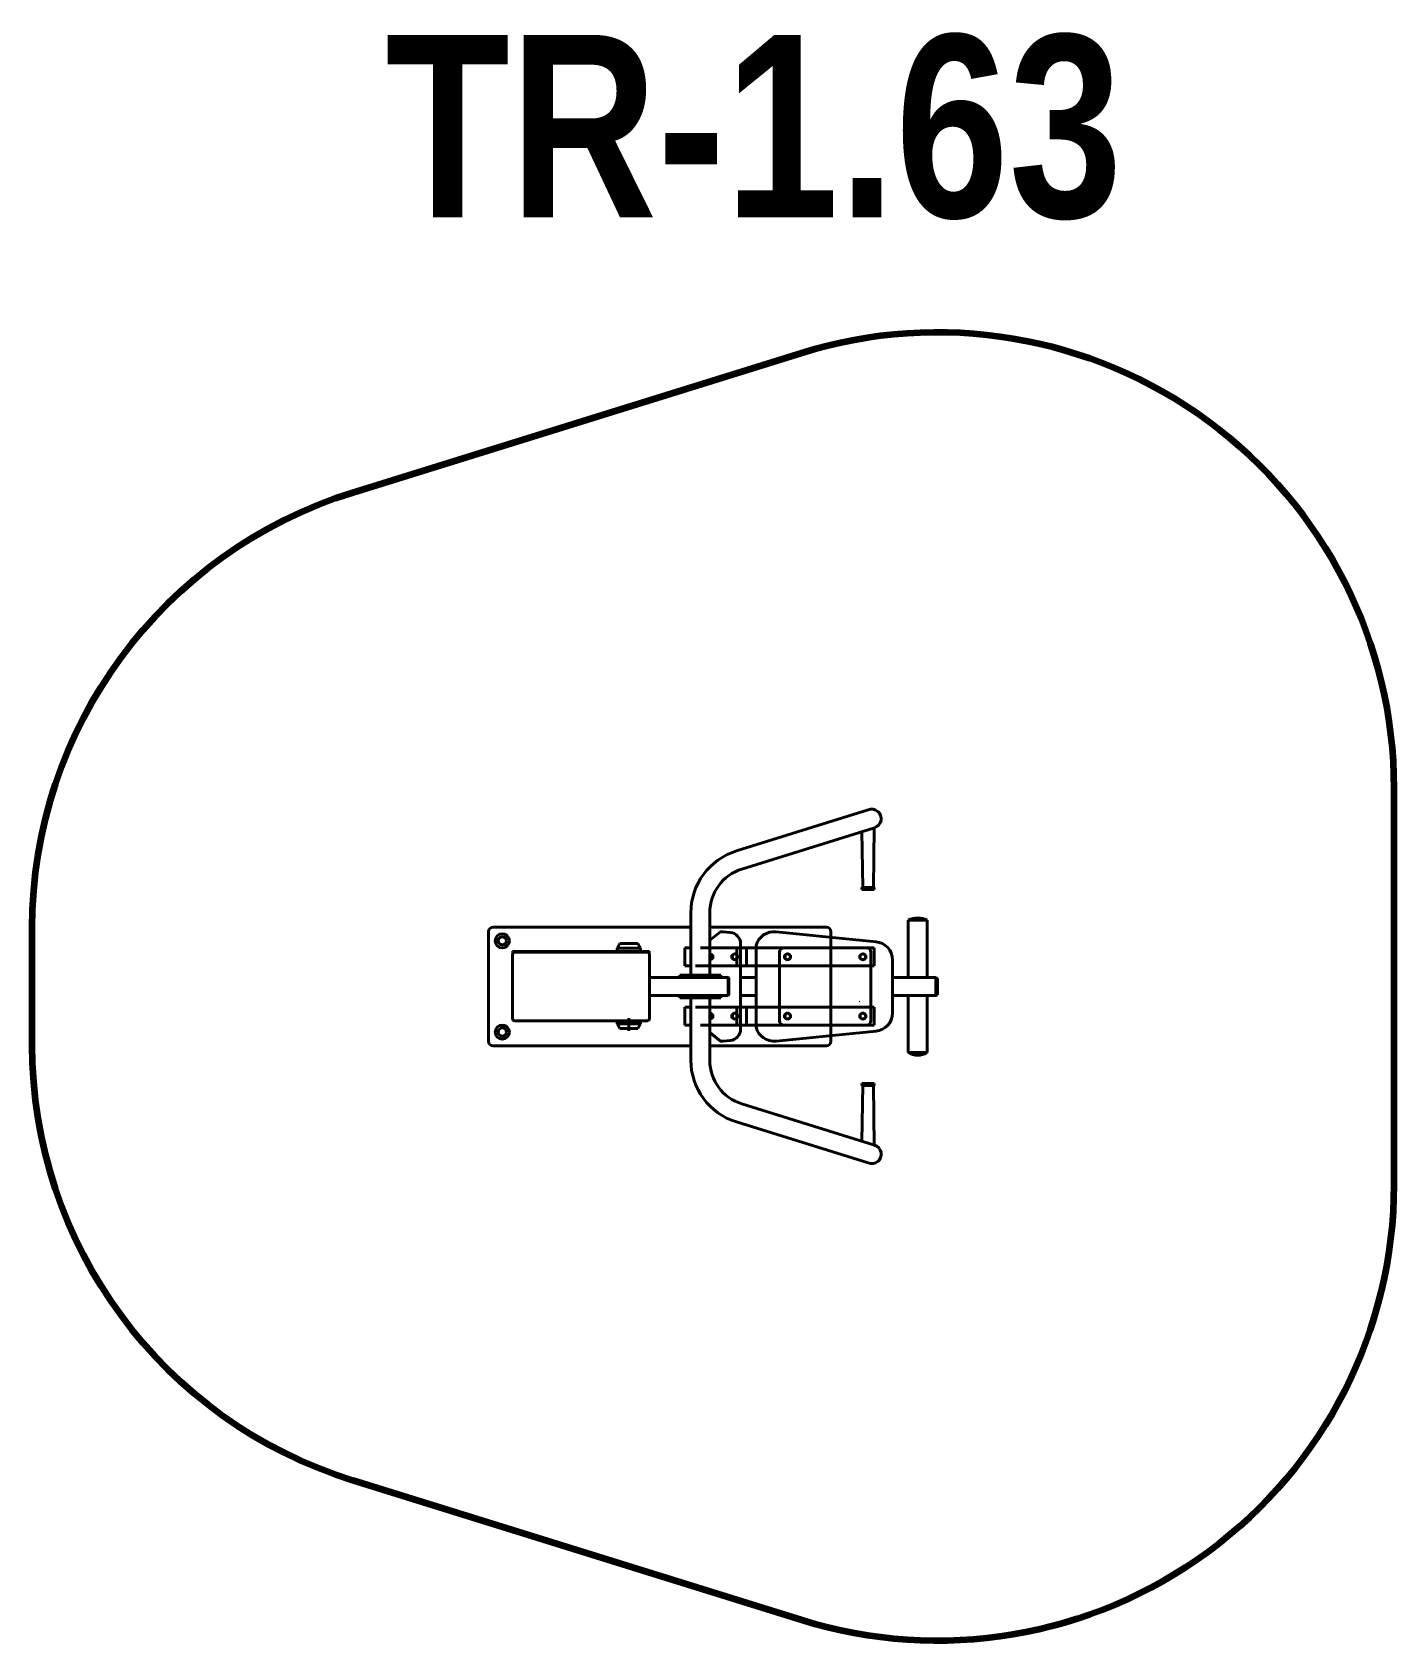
# Model space of a CAD drawing. Header units: millimetres. Extents: x 27046 to 30029, y 1877 to 5402.
import ezdxf

# ---------------------------------------------------------------- set-up
doc = ezdxf.new("R2010")
doc.units = ezdxf.units.MM
doc.layers.add('DiKom', color=7, linetype='Continuous')
doc.styles.add('style1', font='arialbd.ttf', dxfattribs={"width": 0.8})

msp = doc.modelspace()

# ---------------------------------------------------------------- hatches: boundary and pattern name
at = {"layer": 'DiKom', "linetype": 'Continuous', "lineweight": 40}
h = msp.add_hatch(color=7, dxfattribs=at)
h.paths.add_polyline_path([(29029.5, 3292.4), (29029.5, 3328.4), (29026.3, 3330.8), (29026.3, 3290.8)])
h.paths.add_polyline_path([(28965.3, 3165.8), (28972.5, 3162.4), (28980.3, 3160.4), (28988.2, 3160), (28996.2, 3161.1), (29003.7, 3163.9), (29007.3, 3165.8)])
h.paths.add_polyline_path([(28965.3, 3455.8), (29007.3, 3455.8), (28999.3, 3459), (28990.9, 3460.7), (28982.4, 3460.7), (28973.9, 3459.2), (28965.9, 3456.2)])

# ---------------------------------------------------------------- linework, layer by layer
at = {"layer": 'DiKom', "color": 7, "linetype": 'Continuous', "lineweight": 40}
for p, q in [((28877.6, 3697.6), (28589, 3607.7)), ((28601, 3568.2), (28891.8, 3658.8)), ((28865.9, 3527.7), (28864.2, 3650.2)), ((28889.5, 3527.7), (28891.2, 3658.6)), ((28864.2, 3523.5), (28864.2, 3527.7)), ((28864.2, 3527.7), (28891.2, 3527.7)), ((28891.2, 3523.5), (28891.2, 3527.7)), ((28864.2, 3523.5), (28891.2, 3523.5)), ((28489.2, 3335.8), (28489.2, 3472.1)), ((28530.8, 3335.8), (28530.8, 3472.7)), ((28965.3, 3455.8), (28965.3, 3330.8)), ((29007.3, 3455.8), (28965.3, 3455.8)), ((29007.3, 3330.8), (29007.3, 3455.8)), ((28046.2, 3430.8), (28046.2, 3290.8)), ((28489.2, 3440.8), (28056.2, 3440.8)), ((28786.2, 3440.8), (28530.8, 3440.8)), ((28530.8, 3412), (28553.9, 3430.5)), ((28560.3, 3430.8), (28575.6, 3429.3)), ((28843.3, 3413.8), (28676, 3430.5)), ((28796.2, 3418.5), (28796.2, 3430.8)), ((28098.7, 3387.8), (28098.7, 3385.8)), ((28098.7, 3387.8), (28398.7, 3387.8)), ((28098.7, 3387.8), (28098.7, 3385.8)), ((28098.7, 3385.8), (28103.7, 3385.8)), ((28103.7, 3385.8), (28393.7, 3385.8)), ((28328.2, 3394.8), (28333.9, 3404.8)), ((28328.2, 3387.8), (28328.2, 3394.8)), ((28328.2, 3394.8), (28379.2, 3394.8)), ((28373.4, 3404.8), (28333.9, 3404.8)), ((28379.2, 3394.8), (28373.4, 3404.8)), ((28379.2, 3387.8), (28379.2, 3394.8)), ((28398.7, 3385.8), (28393.7, 3385.8)), ((28398.7, 3385.8), (28398.7, 3387.8)), ((28398.7, 3387.8), (28398.7, 3385.8)), ((28475.9, 3395.8), (28475.9, 3355.8)), ((28489.2, 3395.8), (28475.9, 3395.8)), ((28598, 3395.8), (28510.6, 3395.8)), ((28589.9, 3395.8), (28589.9, 3355.8)), ((28598, 3395.8), (28632.5, 3395.8)), ((28598.2, 3310.8), (28598.2, 3404.4)), ((28609.3, 3395.8), (28655, 3395.8)), ((28610.9, 3395.8), (28610.9, 3355.8)), ((28611.3, 3355.8), (28611.3, 3395.8)), ((28632.5, 3310.8), (28632.5, 3400.5)), ((28643.8, 3395.8), (28891.3, 3395.8)), ((28683.8, 3235.8), (28683.8, 3385.8)), ((28693.8, 3395.8), (28873.8, 3395.8)), ((28796.2, 3418.5), (28796.2, 3203.1)), ((28896, 3408.6), (28843.3, 3413.8)), ((28883.8, 3385.8), (28883.8, 3235.8)), ((28891.3, 3395.8), (28891.3, 3355.8)), ((28098.7, 3381.8), (28098.7, 3239.8)), ((28398.7, 3239.8), (28398.7, 3381.8)), ((28489.2, 3355.8), (28475.9, 3355.8)), ((28598.2, 3355.8), (28499.5, 3355.8)), ((28530.8, 3383.3), (28530.9, 3383.4)), ((28530.9, 3368.3), (28530.8, 3368.4)), ((28530.9, 3383.4), (28537.4, 3379.6)), ((28537.4, 3372.1), (28530.9, 3368.3)), ((28537.4, 3379.6), (28537.4, 3372.1)), ((28579.4, 3379.6), (28585.9, 3383.4)), ((28579.4, 3372.1), (28579.4, 3379.6)), ((28585.9, 3368.3), (28579.4, 3372.1)), ((28585.9, 3383.4), (28592.4, 3379.6)), ((28592.4, 3372.1), (28585.9, 3368.3)), ((28592.4, 3379.6), (28592.4, 3372.1)), ((28598.2, 3355.8), (28632.5, 3355.8)), ((28891.3, 3355.8), (28631.3, 3355.8)), ((28701.3, 3383.4), (28694.8, 3379.6)), ((28694.8, 3379.6), (28694.8, 3372.1)), ((28694.8, 3372.1), (28701.3, 3368.3)), ((28707.8, 3379.6), (28701.3, 3383.4)), ((28701.3, 3368.3), (28707.8, 3372.1)), ((28707.8, 3372.1), (28707.8, 3379.6)), ((28866.3, 3383.4), (28859.8, 3379.6)), ((28859.8, 3379.6), (28859.8, 3372.1)), ((28859.8, 3372.1), (28866.3, 3368.3)), ((28872.8, 3379.6), (28866.3, 3383.4)), ((28866.3, 3368.3), (28872.8, 3372.1)), ((28872.8, 3372.1), (28872.8, 3379.6)), ((28931.3, 3310.8), (28931.3, 3368.9)), ((28398.7, 3330.8), (28499.5, 3330.8)), ((28465.2, 3330.8), (28465.2, 3335.8)), ((28465.2, 3335.8), (28554.8, 3335.8)), ((28499.5, 3330.8), (28570.7, 3330.8)), ((28554.8, 3330.8), (28554.8, 3335.8)), ((28570.7, 3330.8), (28570.7, 3290.8)), ((28570.7, 3330.8), (28572.2, 3329.5)), ((28572.2, 3329.5), (28572.2, 3292.5)), ((28598.2, 3330.8), (28632.5, 3330.8)), ((29026.3, 3330.8), (28931.3, 3330.8)), ((28965.3, 3330.8), (29007.3, 3330.8)), ((29026.3, 3290.8), (29026.3, 3330.8)), ((29026.3, 3330.8), (29029.5, 3328.4)), ((29029.5, 3328.4), (29029.5, 3292.4)), ((28046.2, 3290.8), (28046.2, 3190.8)), ((28499.5, 3290.8), (28398.7, 3290.8)), ((28465.2, 3290.8), (28465.2, 3285.8)), ((28465.2, 3285.8), (28554.8, 3285.8)), ((28489.2, 3285.8), (28489.2, 3149.5)), ((28499.5, 3290.8), (28570.7, 3290.8)), ((28530.8, 3285.8), (28530.8, 3149)), ((28554.8, 3290.8), (28554.8, 3285.8)), ((28570.7, 3290.8), (28572.2, 3292.5)), ((28598.2, 3217.3), (28598.2, 3310.8)), ((28632.5, 3290.8), (28598.2, 3290.8)), ((28632.5, 3221.2), (28632.5, 3310.8)), ((28931.3, 3310.8), (28931.3, 3252.8)), ((28931.3, 3290.8), (29026.3, 3290.8)), ((28965.3, 3290.8), (28965.3, 3165.8)), ((29007.3, 3290.8), (28965.3, 3290.8)), ((29007.3, 3165.8), (29007.3, 3290.8)), ((29029.5, 3292.4), (29026.3, 3290.8)), ((28489.2, 3265.8), (28475.9, 3265.8)), ((28475.9, 3265.8), (28475.9, 3225.8)), ((28598.6, 3265.8), (28499.5, 3265.8)), ((28530.9, 3253.4), (28530.8, 3253.3)), ((28537.4, 3249.6), (28530.9, 3253.4)), ((28537.4, 3242.1), (28537.4, 3249.6)), ((28585.9, 3253.4), (28579.4, 3249.6)), ((28579.4, 3249.6), (28579.4, 3242.1)), ((28592.4, 3249.6), (28585.9, 3253.4)), ((28589.9, 3265.8), (28589.9, 3225.8)), ((28592.4, 3242.1), (28592.4, 3249.6)), ((28598.6, 3265.8), (28631.3, 3265.8)), ((28598.6, 3265.8), (28631.3, 3265.8)), ((28611.3, 3225.8), (28611.3, 3265.8)), ((28891.3, 3265.8), (28631.3, 3265.8)), ((28701.3, 3253.4), (28694.8, 3249.6)), ((28694.8, 3249.6), (28694.8, 3242.1)), ((28707.8, 3249.6), (28701.3, 3253.4)), ((28707.8, 3242.1), (28707.8, 3249.6)), ((28866.3, 3253.4), (28859.8, 3249.6)), ((28859.8, 3249.6), (28859.8, 3242.1)), ((28872.8, 3249.6), (28866.3, 3253.4)), ((28872.8, 3242.1), (28872.8, 3249.6)), ((28891.3, 3225.8), (28891.3, 3265.8)), ((28102.7, 3235.8), (28394.7, 3235.8)), ((28178.7, 3235.8), (28181.9, 3235.8)), ((28181.9, 3235.8), (28215.4, 3235.8)), ((28215.4, 3235.8), (28218.7, 3235.8)), ((28328.2, 3235.8), (28328.2, 3228.8)), ((28328.2, 3228.8), (28333.9, 3218.8)), ((28328.2, 3228.8), (28379.2, 3228.8)), ((28373.4, 3218.8), (28333.9, 3218.8)), ((28353.7, 3213.7), (28353.7, 3241.6)), ((28379.2, 3228.8), (28373.4, 3218.8)), ((28379.2, 3235.8), (28379.2, 3228.8)), ((28489.2, 3225.8), (28475.9, 3225.8)), ((28598, 3225.8), (28510.6, 3225.8)), ((28530.8, 3238.4), (28530.9, 3238.3)), ((28530.8, 3209.7), (28553.9, 3191.2)), ((28530.9, 3238.3), (28537.4, 3242.1)), ((28579.4, 3242.1), (28585.9, 3238.3)), ((28585.9, 3238.3), (28592.4, 3242.1)), ((28598, 3225.8), (28632.5, 3225.8)), ((28609.3, 3225.8), (28655, 3225.8)), ((28643.8, 3225.8), (28891.3, 3225.8)), ((28873.8, 3225.8), (28693.8, 3225.8)), ((28694.8, 3242.1), (28701.3, 3238.3)), ((28701.3, 3238.3), (28707.8, 3242.1)), ((28896, 3213.1), (28843.3, 3207.9)), ((28859.8, 3242.1), (28866.3, 3238.3)), ((28866.3, 3238.3), (28872.8, 3242.1)), ((28056.2, 3180.8), (28489.2, 3180.8)), ((28530.8, 3180.8), (28786.2, 3180.8)), ((28560.3, 3190.9), (28575.6, 3192.4)), ((28843.3, 3207.9), (28676, 3191.2)), ((28796.2, 3190.8), (28796.2, 3203.1)), ((28965.3, 3165.8), (29007.3, 3165.8)), ((28864.2, 3098.2), (28891.2, 3098.2)), ((28864.2, 3098.2), (28864.2, 3094)), ((28864.2, 3094), (28891.2, 3094)), ((28865.9, 3094), (28864.2, 2971.5)), ((28889.5, 3094), (28891.2, 2963.1)), ((28891.2, 3098.2), (28891.2, 3094)), ((28601, 3053.5), (28891.8, 2962.9)), ((28877.6, 2924.1), (28589, 3014))]:
    msp.add_line(p, q, dxfattribs=at)
at = {"layer": 'DiKom', "color": 3, "lineweight": 200}
msp.add_lwpolyline([(27046.2, 3183), (27046.2, 3438.7, -0.328324), (27748.9, 4393.5), (28732.2, 4699.7, -0.505656), (30029.5, 3744.9), (30029.5, 2876.8, -0.505656), (28732.2, 1922), (27748.9, 2228.2, -0.328324)], format="xyb", close=True, dxfattribs=at)
at = {"layer": 'DiKom', "color": 7, "linetype": 'Continuous', "lineweight": 40}
for centre, radius in [((28076.2, 3410.8), 15.5), ((28076.2, 3410.8), 9), ((28585.9, 3375.8), 6.18), ((28701.3, 3375.8), 6.18), ((28866.3, 3375.8), 6.18), ((28585.9, 3245.8), 6.18), ((28701.3, 3245.8), 6.18), ((28866.3, 3245.8), 6.18), ((28076.2, 3210.8), 15.5), ((28076.2, 3210.8), 9)]:
    msp.add_circle(centre, radius, dxfattribs=at)
for centre, radius, start, end in [((28885.7, 3678.5), 20.7, 287.3086, 112.9184), ((28631.2, 3472.1), 142, 107.2949, 180), ((28630.8, 3472.7), 100, 107.3086, 180), ((28986.3, 3414.9), 46.1, 62.8726, 117.1274), ((28056.2, 3430.8), 10, 90, 180), ((28558.6, 3390.8), 40, 87.635, 96.7671), ((28573.2, 3404.4), 25, 0, 84.299), ((28671.3, 3390.8), 40, 83.2329, 166.0641), ((28786.2, 3430.8), 10, 0, 90), ((28102.7, 3381.8), 4, 90, 180), ((28394.7, 3381.8), 4, 0, 90), ((28524.9, 3410.8), 15, 269.9577, 270.0423), ((28693.8, 3385.8), 10, 90, 180), ((28873.8, 3385.8), 10, 0, 90), ((28891.3, 3368.9), 40, 0, 85.3651), ((28530.9, 3375.8), 6.18, 269.165, 90.835), ((28891.3, 3368.9), 40, 259.1931, 259.2898), ((28891.3, 3252.8), 40, 100.7102, 100.8069), ((28530.9, 3245.8), 6.18, 269.165, 90.835), ((28891.3, 3252.8), 40, 142.7529, 142.7753), ((28891.3, 3252.8), 40, 274.6349, 0), ((28102.7, 3239.8), 4, 180, 270), ((28394.7, 3239.8), 4, 270, 0), ((28573.2, 3217.3), 25, 275.701, 0), ((28558.6, 3230.9), 40, 359.9613, 0), ((28671.3, 3230.9), 40, 193.9359, 276.7671), ((28693.8, 3235.8), 10, 180, 270), ((28873.8, 3235.8), 10, 270, 0), ((28056.2, 3190.8), 10, 180, 270), ((28558.6, 3230.9), 40, 263.2329, 272.365), ((28786.2, 3190.8), 10, 270, 0), ((28631.2, 3149.5), 142, 180, 252.7051), ((28630.8, 3149), 100, 180, 252.6914), ((28986.3, 3200), 40.1, 238.4093, 301.5907), ((28885.7, 2943.2), 20.7, 247.0816, 72.6914)]:
    msp.add_arc(centre, radius, start, end, dxfattribs=at)

# ---------------------------------------------------------------- texts
at = {"layer": 'DiKom', "insert": (27819.9, 5396.1), "char_height": 400, "attachment_point": 1, "style": 'style1'}
msp.add_mtext_dynamic_manual_height_columns('TR-1.63', width=2518.219, gutter_width=2.09, heights=[0], dxfattribs=at)

doc.saveas('drawing.dxf')
